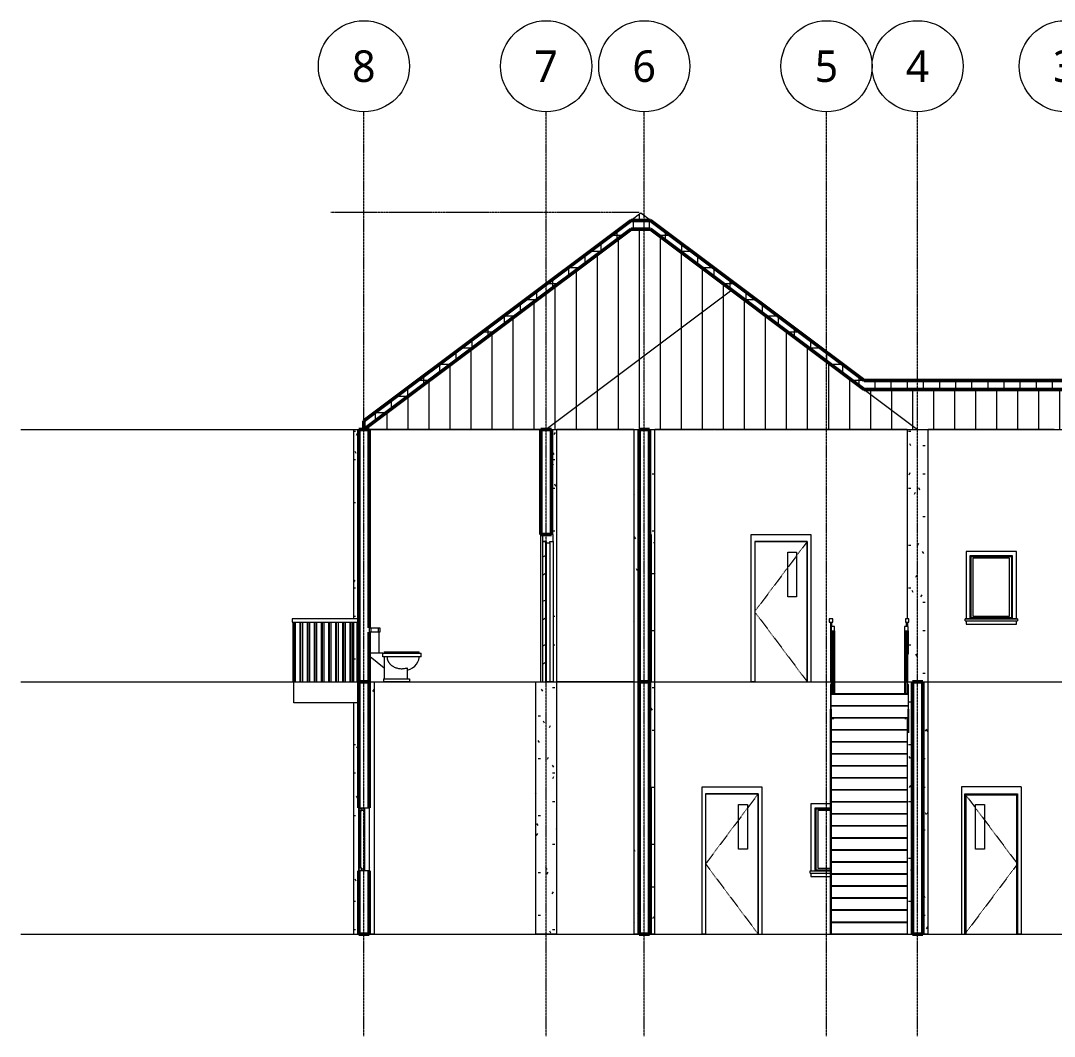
# Model space of a CAD drawing. Header units: millimetres. Extents: x -14528 to 10299, y -1460 to 13034.
# Drawn here: x -14528 to 219, y -1460 to 13034 of the extents above; entities that cross this region are included whole.
import ezdxf

# ---------------------------------------------------------------- set-up
doc = ezdxf.new("R2010")
doc.units = ezdxf.units.MM
for name, pattern in [('Centre', [31.749999999999996, 6.349999999999999, -4.7625, 15.875, -4.7625]), ('Dash 1_5mm', [3, 1.5, -1.5]), ('Dash Dot 4_5mm', [7.5, 4.5, -1.5, 0, -1.5]), ('Grid Line 12_5mm', [21.5, 12.5, -3, 3, -3])]:
    doc.linetypes.add(name, pattern=pattern)
for name, color, linetype, lineweight in [('A-COLS', 52, 'Continuous', 9), ('A-DOOR', 31, 'Continuous', 15), ('A-DOOR-FRAM', 31, 'Continuous', 9), ('A-DOOR-GLAZ', 31, 'Continuous', 35), ('A-FLOR', 192, 'Continuous', 15), ('A-FLOR-HRAL', 11, 'Continuous', 9), ('A-FLOR-LEVL', 51, 'Continuous', 9), ('A-GENM', 13, 'Continuous', 9), ('A-GLAZ', 151, 'Continuous', 15), ('A-ROOF', 132, 'Continuous', 15), ('A-ROOF-PATT', 132, 'Continuous', 15), ('A-WALL', 113, 'Continuous', 15), ('P-SANR-FIXT', 6, 'Continuous', 9), ('S-GRID', 1, 'Continuous', 9), ('S-GRID-IDEN', 1, 'Continuous', 9), ('S-STRS', 31, 'Continuous', 9)]:
    doc.layers.add(name, color=color, linetype=linetype, lineweight=lineweight)
doc.styles.add('Trebuchet MS_1', font='trebuc.ttf', dxfattribs={"height": 449.9999999999994})
pattern_1 = [(0, (-3486.111, 5143.75), (812.8, 203.2), [33.528, -576.072, 33.528, -576.072, -3251.2]), (0, (-3486.111, 5143.75), (812.8, 203.2), [-1219.2, 33.528, -1185.672, 33.528, -576.072, -1422.4]), (0, (-3486.111, 5143.75), (812.8, 203.2), [-3048, 33.528, -372.872, 33.528, -982.472]), (120, (-3181.311, 5245.35), (-582.3763620489977, 602.3054481959919), [33.52799999999999, -576.0719999999999, 33.52799999999999, -3827.271999999999]), (120, (-3181.311, 5245.35), (-582.3763620489977, 602.3054481959919), [-643.1279999999999, -576.0719999999999, 33.52799999999999, -1185.672, -2032]), (120, (-3181.311, 5245.35), (-582.3763620489977, 602.3054481959919), [-2438.4, 33.52799999999999, -576.0719999999999, 33.52799999999999, -1388.872]), (120, (-3181.311, 5245.35), (-582.3763620489977, 602.3054481959919), [-3081.527999999999, -372.8719999999999, 33.52799999999999, -982.4719999999999]), (240, (-3079.711, 5651.75), (-230.4236379510019, -805.5054481959917), [33.528, -576.072, 33.528, -3827.272]), (240, (-3079.711, 5651.75), (-230.4236379510019, -805.5054481959917), [-643.128, -576.072, 33.528, -1185.672, -2032]), (240, (-3079.711, 5651.75), (-230.4236379510019, -805.5054481959917), [-2438.4, 33.528, -576.072, 33.528, -1388.872]), (240, (-3079.711, 5651.75), (-230.4236379510019, -805.5054481959917), [-3081.528, -372.872, 33.528, -982.472])]

# ---------------------------------------------------------------- blocks, each defined once
blk = doc.blocks.new('M_Door-Passage-Single-Vision_Lite - 750 x 2000mm-1696654-Section 4')
at = {"layer": 'A-DOOR-FRAM'}
for p, q in [((-5530.505328124223, 2100), (-5555.505328124218, 2100)), ((-5530.505328124223, 2100), (-5530.505328124223, 0)), ((-5530.505328124223, 0), (-5555.505328124218, 0))]:
    blk.add_line(p, q, dxfattribs=at)
blk = doc.blocks.new('M_Door-Passage-Single-Vision_Lite - 750 x 2000mm-V1-Section 4')
at = {"layer": 'A-DOOR', "lineweight": 9}
for p, q in [((-4005.505328124226, 2000.000000000003), (-4755.505328124226, 2000.000000000003)), ((-4755.505328124226, 2000.000000000003), (-4755.505328124226, -9.745804163685535e-12)), ((-4005.505328124226, -9.745804163685535e-12), (-4005.505328124226, 2000.000000000003)), ((-4284.905328124218, 1212.6), (-4284.905328124218, 1847.599999999999)), ((-4284.905328124218, 1847.599999999999), (-4157.905328124218, 1847.599999999999)), ((-4157.905328124218, 1847.599999999999), (-4157.905328124218, 1212.6)), ((-4157.905328124218, 1212.6), (-4284.905328124218, 1212.6)), ((-4755.505328124226, -9.745804163685535e-12), (-4005.505328124226, -9.745804163685535e-12))]:
    blk.add_line(p, q, dxfattribs=at)
at = {"layer": 'A-DOOR', "linetype": 'Dash 1_5mm', "lineweight": 9}
for p, q in [((-4005.505328124227, 2000.000000000003), (-4755.505328124227, 999.9999999999967)), ((-4755.505328124227, 999.9999999999967), (-4005.505328124227, 0))]:
    blk.add_line(p, q, dxfattribs=at)
at = {"layer": 'A-DOOR-FRAM'}
for p, q in [((-4755.505328124226, 2000.000000000002), (-4755.505328124226, 0)), ((-4755.505328124226, 2000.000000000002), (-4005.505328124227, 2000.000000000002)), ((-4005.505328124227, 2000.000000000002), (-4005.505328124227, 0)), ((-4755.505328124226, 0), (-4805.505328124226, 0)), ((-4005.505328124227, 0), (-3955.505328124227, 0))]:
    blk.add_line(p, q, dxfattribs=at)
blk = doc.blocks.new('M_Window-Fixed - 600 x 900mm-1696655-Section 4')
at = {"layer": 'A-GLAZ', "lineweight": 9}
for p, q in [((-3193.005328124228, 1800.000000000005), (-2972.430222578128, 1800.000000000005)), ((-3193.005328124228, 900.0000000000035), (-3193.005328124228, 1800.000000000006)), ((-3180.305328124228, 912.7000000000033), (-3180.305328124228, 1787.300000000006)), ((-3180.305328124228, 1787.300000000006), (-2972.430222578128, 1787.300000000006)), ((-2972.430222578128, 1761.900000000057), (-3154.905328124161, 1761.900000000057)), ((-3154.905328124161, 1761.900000000056), (-3154.905328124161, 938.100000000007)), ((-2972.43022257813, 900.0000000000034), (-3193.005328124228, 900.0000000000034)), ((-2972.43022257813, 912.7000000000032), (-3180.305328124228, 912.7000000000032)), ((-3154.905328124161, 938.100000000007), (-2972.43022257813, 938.100000000007))]:
    blk.add_line(p, q, dxfattribs=at)
blk = doc.blocks.new('M_Trim-Window-Exterior-Flat - with Sill-1691732-Section 4')
at = {"layer": 'A-GENM'}
for p, q in [((-3253.005328124225, 1860.000000000007), (-3253.005328124225, 900.0000000000063)), ((-2972.430222578128, 1860.000000000007), (-3253.005328124225, 1860.000000000007)), ((-3193.005328124223, 900.0000000000063), (-3193.005328124223, 1800.000000000005)), ((-3193.005328124223, 1800.000000000005), (-2972.430222578126, 1800.000000000005)), ((-3265.705328124223, 897.5419354838787), (-3265.705328124223, 900.0000000000063)), ((-3265.705328124223, 900.0000000000063), (-2972.430222578129, 900.0000000000063)), ((-3265.705328124223, 870.0000000000064), (-3265.705328124223, 897.5419354838787)), ((-2972.430222578129, 897.5419354838787), (-3265.705328124223, 897.5419354838787)), ((-3253.005328124225, 900.0000000000063), (-3193.005328124223, 900.0000000000063)), ((-3265.705328124223, 870.0000000000064), (-2972.430222578129, 870.0000000000064)), ((-3253.005328124225, 870.0000000000058), (-3253.005328124225, 819.567629115287)), ((-3253.005328124225, 819.567629115287), (-2972.43022257813, 819.567629115287))]:
    blk.add_line(p, q, dxfattribs=at)
blk = doc.blocks.new('M_Window-Fixed - 600 x 900mm-V2-Section 4')
at = {"layer": 'A-GLAZ'}
for p, q in [((-9705.505328124227, 900.0000000000032), (-9705.505328124227, 1800.000000000005)), ((-9555.505328124229, 1800.000000000005), (-9555.505328124229, 900.0000000000032))]:
    blk.add_line(p, q, dxfattribs=at)
at = {"layer": 'A-GLAZ', "lineweight": 18}
for p, q in [((-9705.505328124227, 1800.000000000005), (-9555.505328124229, 1800.000000000005)), ((-9705.505328124229, 1800.000000000005), (-9705.505328124229, 1761.900000000004)), ((-9705.505328124229, 1787.300000000005), (-9661.055328124228, 1787.300000000005)), ((-9661.055328124228, 1787.300000000005), (-9661.055328124228, 1761.900000000004)), ((-9616.605328124231, 1768.250000000005), (-9616.605328124231, 1800.000000000004)), ((-9705.505328124229, 1761.900000000004), (-9661.055328124228, 1761.900000000004)), ((-9661.055328124228, 1768.250000000005), (-9616.605328124231, 1768.250000000005)), ((-9705.505328124229, 938.100000000001), (-9705.505328124229, 900.0000000000032)), ((-9661.055328124228, 938.100000000001), (-9705.505328124229, 938.100000000001)), ((-9705.505328124229, 912.7000000000014), (-9661.055328124228, 912.7000000000014)), ((-9555.505328124229, 900.0000000000032), (-9705.505328124227, 900.0000000000032)), ((-9661.055328124228, 912.7000000000014), (-9661.055328124228, 938.100000000001)), ((-9661.055328124228, 931.7500000000008), (-9616.605328124231, 931.7500000000008)), ((-9616.605328124231, 900.0000000000032), (-9616.605328124231, 931.7500000000008))]:
    blk.add_line(p, q, dxfattribs=at)
at = {"layer": 'A-GLAZ', "lineweight": 9}
for p, q in [((-9705.505328124229, 1761.900000000004), (-9705.505328124229, 938.100000000001)), ((-9616.605328124231, 931.7500000000008), (-9616.605328124231, 1768.250000000004))]:
    blk.add_line(p, q, dxfattribs=at)
at = {"layer": 'A-GLAZ', "lineweight": 35}
blk.add_line((-9683.280328124229, 938.100000000001), (-9683.280328124229, 1761.900000000004), dxfattribs=at)
blk = doc.blocks.new('M_Door-Passage-Single-Vision_Lite - 750 x 2000mm-V3-Section 4')
at = {"layer": 'A-DOOR', "lineweight": 9}
h = blk.add_hatch(dxfattribs=at)
h.set_pattern_fill('FP_1', color=256, style=0, pattern_type=2)
h.set_pattern_definition([(216.87, (-3232.111, 5778.75), (1904.997731247339, 1270.003403122406), [317.5, -2857.5]), (206.565, (-2851.111, 5588.25), (-635.0004930786621, -634.9998059171799), [709.952, -709.952]), (198.435, (-2851.111, 5270.75), (-1269.998917862223, -635.0013512409112), [401.61, -1606.437])])
h.paths.add_polyline_path([(-7035.505328124228, 3599.999999999987), (-7035.505328124228, 5600.000000000004), (-7080.505328124228, 5600.000000000004), (-7080.505328124228, 3599.999999999987)])
at = {"layer": 'A-DOOR', "lineweight": 18}
for p, q in [((-7035.505328124223, 5600.000000000004), (-7080.505328124224, 5600.000000000004)), ((-7080.505328124224, 5600.000000000004), (-7080.505328124224, 3599.99999999999)), ((-7035.505328124223, 3599.99999999999), (-7035.505328124223, 5600.000000000004)), ((-7080.505328124224, 3599.99999999999), (-7035.505328124223, 3599.99999999999))]:
    blk.add_line(p, q, dxfattribs=at)
at = {"layer": 'A-DOOR-FRAM', "lineweight": 18}
for p, q in [((-7080.505328124224, 5700), (-7080.505328124224, 5600.000000000003)), ((-6930.505328124223, 5700), (-7080.505328124224, 5700)), ((-6930.505328124223, 5600.000000000003), (-6930.505328124223, 5700)), ((-7080.505328124224, 5600.000000000003), (-7030.742828124223, 5600.000000000003)), ((-7030.742828124223, 5600.000000000003), (-7030.742828124223, 5584.125000000003)), ((-7030.742828124223, 5584.125000000003), (-6979.717828124223, 5584.125000000003)), ((-6979.717828124223, 5584.125000000003), (-6979.717828124223, 5600.000000000003)), ((-6979.717828124223, 5600.000000000003), (-6930.505328124223, 5600.000000000003))]:
    blk.add_line(p, q, dxfattribs=at)
at = {"layer": 'A-DOOR-FRAM'}
for p, q in [((-7030.742828124224, 5584.125000000003), (-7030.742828124224, 3600)), ((-6979.717828124223, 5584.125000000003), (-6979.717828124223, 3600)), ((-6930.505328124224, 5600.000000000003), (-6930.505328124224, 3600)), ((-7030.742828124224, 3600), (-7035.505328124222, 3600)), ((-6979.717828124223, 3600), (-7030.742828124224, 3600)), ((-6930.505328124224, 3600), (-6979.717828124223, 3600))]:
    blk.add_line(p, q, dxfattribs=at)
blk = doc.blocks.new('Railing - 20mm-1718712-Section 4')
at = {"layer": 'A-FLOR-HRAL'}
for p, q in [((-2951.030222578123, 3068.320912579333), (-2951.030222578123, 3079.714285714283)), ((-2931.030222578123, 3068.320912579333), (-2931.030222578123, 3079.714285714283))]:
    blk.add_line(p, q, dxfattribs=at)
blk = doc.blocks.new('Railing - 20mm-1718724-Section 4')
at = {"layer": 'A-FLOR-HRAL'}
for p, q in [((-2951.030222578122, 3428.571428571429), (-2951.030222578122, 4312.166311399814)), ((-2931.030222578122, 4312.166311399814), (-2951.030222578122, 4312.166311399814)), ((-2931.030222578122, 3428.571428571429), (-2931.030222578122, 4312.166311399814))]:
    blk.add_line(p, q, dxfattribs=at)
blk = doc.blocks.new('Railing - Railing-1694290-Section 4')
at = {"layer": 'A-FLOR-HRAL'}
for p, q in [((-2916.030222578121, 4386.558410597125), (-2966.030222578121, 4386.558410597127)), ((-2966.030222578121, 4386.558410597127), (-2966.030222578121, 4327.639007711222)), ((-2966.030222578121, 4327.639007711222), (-2916.030222578121, 4327.639007711224)), ((-2966.030222578121, 4327.639007711222), (-2966.030222578121, 4320.644233477734)), ((-2916.030222578121, 4327.639007711224), (-2916.030222578121, 4386.558410597125)), ((-2916.030222578121, 4327.639007711224), (-2916.030222578123, 3428.571428571429)), ((-2966.030222578123, 3600), (-2966.030222578124, 3428.57142857143))]:
    blk.add_line(p, q, dxfattribs=at)
for name in ['Railing - 20mm-1718724-Section 4', 'Railing - 20mm-1718712-Section 4']:
    blk.add_blockref(name, (0, 0))
blk = doc.blocks.new('Railing - 20mm-V5-Section 4')
at = {"layer": 'A-FLOR-HRAL'}
for p, q in [((-1901.830222578122, 4312.166311399814), (-1890.505328124213, 4312.166311399814)), ((-1901.830222578122, 3428.571428571429), (-1901.830222578122, 4312.166311399814)), ((-1881.830222578122, 3428.571428571429), (-1881.830222578122, 3600.000000000001))]:
    blk.add_line(p, q, dxfattribs=at)
blk = doc.blocks.new('Railing - Railing-1694294-Section 4')
at = {"layer": 'A-FLOR-HRAL'}
for p, q in [((-1866.830222578122, 4386.558410597125), (-1916.830222578122, 4386.558410597127)), ((-1916.830222578122, 4386.558410597127), (-1916.830222578122, 4327.639007711224)), ((-1916.830222578122, 4327.639007711224), (-1866.830222578122, 4327.639007711224)), ((-1916.830222578122, 4327.639007711224), (-1916.830222578125, 3428.571428571429)), ((-1866.830222578122, 4327.639007711224), (-1866.830222578122, 4386.558410597125)), ((-1866.830222578122, 4327.639007711224), (-1866.830222578124, 3992.1728432257))]:
    blk.add_line(p, q, dxfattribs=at)
blk.add_blockref('Railing - 20mm-V5-Section 4', (0, 0))
at = {"extrusion": (0, 0, -1), "zscale": -1}
blk.add_blockref('Railing - 20mm-1718712-Section 4', (4832.860445156264, 0), dxfattribs=at)
blk = doc.blocks.new('Top Rail Type - Top Rail_Internal_-1694300-Section 4')
at = {"layer": 'A-FLOR-HRAL'}
for p, q in [((-2916.030222578121, 4386.558410597125), (-2966.030222578121, 4386.558410597127)), ((-2966.030222578121, 4386.558410597127), (-2966.030222578121, 4327.639007711222)), ((-2966.030222578121, 4327.639007711222), (-2916.030222578121, 4327.639007711224)), ((-2966.030222578121, 4327.639007711222), (-2966.030222578121, 4320.644233477734)), ((-2916.030222578121, 4327.639007711224), (-2916.030222578121, 4386.558410597125)), ((-2916.030222578121, 4327.639007711224), (-2916.030222578123, 3428.571428571429)), ((-2966.030222578123, 3600), (-2966.030222578124, 3428.57142857143))]:
    blk.add_line(p, q, dxfattribs=at)
blk = doc.blocks.new('Top Rail Type - Top Rail_Internal_-1694311-Section 4')
at = {"layer": 'A-FLOR-HRAL'}
for p, q in [((-1866.830222578122, 4386.558410597125), (-1916.830222578122, 4386.558410597127)), ((-1916.830222578122, 4386.558410597127), (-1916.830222578122, 4327.639007711224)), ((-1916.830222578122, 4327.639007711224), (-1866.830222578122, 4327.639007711224)), ((-1916.830222578122, 4327.639007711224), (-1916.830222578125, 3428.571428571429)), ((-1866.830222578122, 4327.639007711224), (-1866.830222578122, 4386.558410597125)), ((-1866.830222578122, 4327.639007711224), (-1866.830222578124, 3992.1728432257))]:
    blk.add_line(p, q, dxfattribs=at)
blk = doc.blocks.new('M_Door-Passage-Single-Vision_Lite - 750 x 2000mm-V6-Section 4')
at = {"layer": 'A-DOOR', "linetype": 'Dash 1_5mm', "lineweight": 9}
for p, q in [((3744.494671875781, 2000.000000000003), (4494.494671875781, 999.9999999999967)), ((4494.494671875781, 999.9999999999967), (3744.494671875782, 0))]:
    blk.add_line(p, q, dxfattribs=at)
at = {"layer": 'A-DOOR', "lineweight": 9}
for p, q in [((3896.894671875773, 1847.599999999999), (4023.894671875773, 1847.599999999999)), ((3896.894671875773, 1212.6), (3896.894671875773, 1847.599999999999)), ((4023.894671875773, 1847.599999999999), (4023.894671875773, 1212.6)), ((4023.894671875773, 1212.6), (3896.894671875773, 1212.6)), ((3760.369671875786, -9.745804163685535e-12), (4478.619671875781, -9.745804163685535e-12))]:
    blk.add_line(p, q, dxfattribs=at)
at = {"layer": 'A-DOOR-FRAM'}
for p, q in [((4544.494671875781, 2100), (3694.494671875781, 2100)), ((3694.494671875781, 2100), (3694.494671875781, 0)), ((4544.494671875781, 2100), (4544.494671875781, 0)), ((3744.494671875781, 2000.000000000002), (4494.494671875781, 2000.000000000002)), ((3744.494671875781, 0), (3744.494671875781, 2000.000000000002)), ((3760.369671875781, 1984.125000000003), (4478.619671875782, 1984.125000000003)), ((3760.369671875781, 0), (3760.369671875781, 1984.125000000002)), ((4478.619671875782, 1984.125000000003), (4478.619671875782, 0)), ((4494.494671875781, 2000.000000000002), (4494.494671875781, 0)), ((3694.494671875781, 0), (3744.494671875781, 0)), ((3744.494671875782, 0), (3760.369671875781, 0)), ((4494.494671875781, 0), (4478.619671875782, 0)), ((4544.494671875781, 0), (4494.494671875781, 0))]:
    blk.add_line(p, q, dxfattribs=at)
blk = doc.blocks.new('M_Window-Fixed - 600 x 900mm-V7-Section 4')
at = {"layer": 'A-GLAZ', "lineweight": 9}
for p, q in [((-980.5053281242127, 5400.000000000005), (-380.5053281242114, 5400.000000000005)), ((-980.5053281242128, 4500.000000000004), (-980.505328124213, 5400.000000000007)), ((-967.8053281242129, 4512.700000000003), (-967.8053281242131, 5387.300000000007)), ((-967.8053281242129, 5387.300000000007), (-393.2053281242112, 5387.300000000007)), ((-418.6053281241168, 5361.900000000057), (-942.4053281241462, 5361.900000000057)), ((-942.4053281241462, 5361.900000000057), (-942.4053281241462, 4538.100000000008)), ((-418.6053281241169, 4538.100000000008), (-418.6053281241169, 5361.900000000057)), ((-393.2053281242112, 5387.300000000007), (-393.2053281242112, 4512.700000000003)), ((-380.5053281242114, 5400.000000000005), (-380.5053281242113, 4500.000000000004)), ((-380.5053281242114, 4500.000000000004), (-980.5053281242128, 4500.000000000004)), ((-393.2053281242111, 4512.700000000003), (-967.8053281242131, 4512.700000000003)), ((-942.4053281241461, 4538.100000000008), (-418.6053281241171, 4538.100000000008))]:
    blk.add_line(p, q, dxfattribs=at)
blk = doc.blocks.new('M_Trim-Window-Exterior-Flat - with Sill-V8-Section 4')
at = {"layer": 'A-GENM'}
for p, q in [((-1040.50532812421, 5460.000000000007), (-1040.50532812421, 4500.000000000006)), ((-320.5053281242113, 5460.000000000007), (-1040.50532812421, 5460.000000000007)), ((-320.5053281242113, 4500.000000000006), (-320.5053281242113, 5460.000000000007)), ((-980.5053281242082, 4500.000000000006), (-980.5053281242081, 5400.000000000005)), ((-980.5053281242081, 5400.000000000005), (-380.5053281242088, 5400.000000000005)), ((-380.5053281242088, 5400.000000000005), (-380.5053281242088, 4500.000000000006)), ((-1053.205328124208, 4497.541935483879), (-1053.205328124208, 4500.000000000006)), ((-1053.205328124208, 4500.000000000006), (-307.8053281242019, 4500.000000000006)), ((-1053.205328124208, 4470.000000000006), (-1053.205328124208, 4497.541935483879)), ((-307.8053281242017, 4497.541935483879), (-1053.205328124208, 4497.541935483879)), ((-1053.205328124208, 4470.000000000006), (-307.8053281242017, 4470.000000000006)), ((-1040.50532812421, 4500.000000000006), (-980.5053281242082, 4500.000000000006)), ((-1040.50532812421, 4470.000000000006), (-1040.50532812421, 4419.567629115288)), ((-380.5053281242088, 4500.000000000006), (-320.5053281242113, 4500.000000000006)), ((-320.5053281242113, 4419.567629115288), (-320.5053281242113, 4470.000000000006)), ((-307.8053281242019, 4500.000000000006), (-307.8053281242017, 4497.541935483879)), ((-307.8053281242017, 4497.541935483879), (-307.8053281242017, 4470.000000000006)), ((-1040.50532812421, 4419.567629115288), (-320.5053281242112, 4419.567629115288))]:
    blk.add_line(p, q, dxfattribs=at)
blk = doc.blocks.new('M_Water Closet - Flush Tank - Private - 6_1 Lpf-V10-Section 4')
at = {"layer": 'P-SANR-FIXT'}
for p, q in [((-9555.505328124202, 4368.349999999965), (-9530.105328124202, 4368.349999999965)), ((-9555.505328124202, 4368.349999999965), (-9555.505328124202, 4307.231249999969)), ((-9530.105328124202, 4307.231249999969), (-9555.505328124202, 4307.231249999969)), ((-9539.630328124216, 4307.231249999969), (-9539.630328124214, 4006.399999999969)), ((-9530.105328124202, 4368.349999999965), (-9428.505328124216, 4368.349999999966)), ((-9530.105328124202, 4368.349999999965), (-9530.105328124202, 4307.231249999969)), ((-9428.505328124216, 4307.231249999969), (-9530.105328124202, 4307.231249999969)), ((-9428.505328124216, 4368.349999999966), (-9403.105328124215, 4368.349999999966)), ((-9428.505328124216, 4368.349999999966), (-9428.505328124216, 4307.231249999969)), ((-9403.105328124215, 4307.231249999969), (-9428.505328124216, 4307.231249999969)), ((-9418.980328124217, 4307.231249999969), (-9418.980328124215, 4006.39999999997)), ((-9403.105328124215, 4368.349999999966), (-9403.105328124215, 4307.231249999969)), ((-9418.980328124215, 4006.39999999997), (-9539.630328124214, 4006.399999999969)), ((-9539.63032812421, 3959.741582661322), (-9539.63032812421, 4006.400000000033)), ((-9360.359641487654, 4006.400000000016), (-9418.980328124215, 4006.39999999997)), ((-9360.359641487654, 3957.18749999997), (-9360.359641487654, 4006.400000000016)), ((-9340.875328124219, 4027.037499999967), (-9340.875328124219, 4006.399999999969)), ((-8843.03532812422, 4006.399999999969), (-8843.03532812422, 4027.037499999969)), ((-8812.55532812422, 3957.18749999997), (-8812.55532812422, 4006.399999999969)), ((-9539.63032812421, 3959.741582661322), (-9339.605328124213, 3798.834374999969)), ((-9339.605328124213, 3957.18749999997), (-9336.659281486618, 3957.18749999997)), ((-9339.605328124213, 3957.18749999997), (-9339.605328124213, 3640.481249999966)), ((-9012.580328124213, 3799.319907332308), (-9012.580328124212, 3640.481249999967)), ((-9352.305328124214, 3640.481249999966), (-8981.624078124212, 3640.481249999968)), ((-9352.305328124214, 3640.481249999966), (-9352.305328124212, 3599.999999999999)), ((-8981.624078124212, 3600), (-9352.305328124212, 3599.999999999999)), ((-8981.624078124212, 3640.481249999968), (-8981.624078124212, 3600))]:
    blk.add_line(p, q, dxfattribs=at)
at = {"layer": 'P-SANR-FIXT', "flags": 128}
for points in [[(-9360.359641487654, 4006.400000000032), (-9339.040097006171, 4006.400000000031), (-9307.440539374733, 4006.400000000031), (-9266.879065894751, 4006.40000000003), (-9219.04241732316, 4006.40000000003), (-9165.91990459689, 4006.400000000029), (-9109.720732017973, 4006.400000000029), (-9052.782158295166, 4006.400000000029), (-8997.47231446782, 4006.400000000029), (-8946.091722557601, 4006.400000000029), (-8900.777611371192, 4006.400000000029), (-8863.415008428923, 4006.40000000003), (-8835.55830685226, 4006.40000000003), (-8818.366652117149, 4006.400000000031), (-8812.555328124214, 4006.400000000031)], [(-9340.875328124213, 4027.03749999997), (-9334.634384024512, 4027.03749999997), (-9316.224498722482, 4027.03749999997), (-9286.568820740153, 4027.03749999997), (-9247.154409602888, 4027.03749999997), (-9199.957668465355, 4027.03749999997), (-9147.345239004617, 4027.03749999997), (-9091.955328124212, 4027.03749999997), (-9036.565417243806, 4027.037499999971), (-8983.952987783068, 4027.037499999971), (-8936.756246645537, 4027.037499999971), (-8897.34183550827, 4027.037499999971), (-8867.686157525943, 4027.037499999971), (-8849.276272223913, 4027.037499999971), (-8843.035328124211, 4027.037499999971)], [(-9339.605328124213, 3957.18749999997), (-9351.249290181391, 3957.18749999997), (-9360.359641487656, 3957.18749999997)], [(-8812.555328124212, 3957.187499999971), (-8818.28870652722, 3957.187499999971), (-8835.252932206902, 3957.187499999971), (-8862.751637934907, 3957.187499999971), (-8899.655893186577, 3957.187499999971), (-8944.450946359222, 3957.187499999971), (-8995.2983459574, 3957.187499999971), (-9050.11141121977, 3957.18749999997), (-9106.640875065159, 3957.18749999997), (-9162.56718256279, 3957.18749999997), (-9215.595658187662, 3957.18749999997), (-9263.550636196836, 3957.18749999997), (-9304.464689195396, 3957.18749999997), (-9336.659281486618, 3957.18749999997)], [(-9012.580328124219, 3764.586457580046), (-8972.00018476072, 3779.130360833448), (-8935.474823669421, 3799.151899279412), (-8904.192278485072, 3823.776977971997), (-8878.995974327307, 3851.976287839743), (-8860.370615746428, 3882.680280357868), (-8848.48952512676, 3914.88147933543), (-8843.306815917877, 3947.699261246904), (-8843.03532812422, 3957.187499999955)]]:
    blk.add_lwpolyline(points, dxfattribs=at)
at = {"layer": 'P-SANR-FIXT'}
blk.add_open_spline([(-9300.990663721755, 3957.18749999997), (-9300.970979162497, 3949.743184394752), (-9300.099187496362, 3938.734149373712), (-9297.224364341748, 3924.318401113815), (-9294.192637785049, 3913.604631765536), (-9290.430961609765, 3903.246953436737), (-9285.826184977497, 3893.106993360365), (-9280.578927907643, 3883.368758355745), (-9274.620893374848, 3874.00521708333), (-9268.047948550175, 3865.04858974596), (-9260.953320294971, 3856.568662199938), (-9253.270199865532, 3848.519702990287), (-9245.206133094978, 3840.973342099705), (-9236.631893662397, 3833.895900292444), (-9224.780574514987, 3825.124046353854), (-9200.94108089634, 3810.385157699998), (-9162.649603735028, 3794.753847668494), (-9112.56713939933, 3785.691053264533), (-9070.187844909773, 3786.482217997418), (-9036.845805512654, 3792.129028561753), (-9020.610060506491, 3796.642331706002), (-9012.580328124213, 3799.319907332308)], degree=3, knots=[-1, -1, -1, -1, -0.9416666666666667, -0.9125, -0.8833333333333333, -0.8541666666666666, -0.825, -0.7958333333333333, -0.7666666666666666, -0.7374999999999999, -0.7083333333333333, -0.6791666666666666, -0.6499999999999999, -0.6208333333333332, -0.5916666666666666, -0.5333333333333333, -0.4, -0.2666666666666667, -0.1333333333333333, -0.06666666666666667, 0, 0, 0, 0], dxfattribs=at)
blk = doc.blocks.new('Railing - 20mm-1708141-Section 4')
at = {"layer": 'A-FLOR-HRAL'}
blk.add_line((-9827.70532812422, 3600), (-9827.70532812422, 4450), dxfattribs=at)
blk = doc.blocks.new('Railing - 20mm-V11-Section 4')
at = {"layer": 'A-FLOR-HRAL'}
for p, q in [((-10629.90532812422, 3600), (-10629.90532812422, 4450)), ((-10609.90532812422, 4450), (-10609.90532812422, 3600)), ((-10629.90532812422, 3600), (-10609.90532812422, 3600))]:
    blk.add_line(p, q, dxfattribs=at)
blk = doc.blocks.new('Railing - 20mm-V12-Section 4')
at = {"layer": 'A-FLOR-HRAL'}
for q in [(-9725.005328124216, 4450), (-9705.50532812422, 3600)]:
    blk.add_line((-9725.005328124216, 3600), q, dxfattribs=at)
blk = doc.blocks.new('Railing - Railing-1714159-Section 4')
for name, p in [('Railing - 20mm-V11-Section 4', (-10.59999999999759, 0)), ('Railing - 20mm-V11-Section 4', (0, 0)), ('Railing - 20mm-1708141-Section 4', (-711.1999999999986, 0)), ('Railing - 20mm-V11-Section 4', (101.6000000000007, 0)), ('Railing - 20mm-1708141-Section 4', (-609.6, 0)), ('Railing - 20mm-V11-Section 4', (203.2000000000014, 0)), ('Railing - 20mm-1708141-Section 4', (-507.9999999999993, 0)), ('Railing - 20mm-V11-Section 4', (304.8000000000022, 0)), ('Railing - 20mm-1708141-Section 4', (-406.3999999999986, 0)), ('Railing - 20mm-V11-Section 4', (406.4000000000007, 0)), ('Railing - 20mm-1708141-Section 4', (-304.8, 0)), ('Railing - 20mm-V11-Section 4', (508.0000000000015, 0)), ('Railing - 20mm-1708141-Section 4', (-203.1999999999993, 0)), ('Railing - 20mm-V11-Section 4', (609.6, 0)), ('Railing - 20mm-1708141-Section 4', (-101.5999999999986, 0)), ('Railing - 20mm-V11-Section 4', (711.2000000000007, 0)), ('Railing - 20mm-1708141-Section 4', (0, 0)), ('Railing - 20mm-V11-Section 4', (812.8000000000014, 0)), ('Railing - 20mm-V12-Section 4', (0, 0))]:
    blk.add_blockref(name, p)
blk = doc.blocks.new('Top Rail Type - Top Rail_Internal_-1714324-Section 4')
at = {"layer": 'A-FLOR-HRAL'}
for p, q in [((-9705.505328124216, 4500), (-10655.50532812421, 4500)), ((-10655.50532812421, 4500), (-10655.50532812421, 4450)), ((-10655.50532812421, 4450), (-9705.505328124216, 4450))]:
    blk.add_line(p, q, dxfattribs=at)
blk = doc.blocks.new('Railing - 20mm-V13-Section 4')
at = {"layer": 'A-FLOR-HRAL'}
for p, q in [((-1890.505328124215, 4386.558410597125), (-1890.505328124215, 4450)), ((-1870.505328124215, 4386.558410597125), (-1870.505328124215, 4450)), ((-1890.505328124215, 3600), (-1890.505328124215, 4315.081934134791)), ((-1870.505328124215, 3600), (-1870.505328124215, 4315.081934134791)), ((-1890.505328124215, 3600), (-1870.505328124215, 3600))]:
    blk.add_line(p, q, dxfattribs=at)
blk = doc.blocks.new('Railing - 20mm-V14-Section 4')
at = {"layer": 'A-FLOR-HRAL'}
for p, q in [((-2976.030222578121, 4450), (-2976.030222578121, 3600)), ((-2956.030222578122, 4386.558410597125), (-2956.030222578122, 4450)), ((-2956.030222578122, 3600), (-2956.030222578122, 4320.644233477734)), ((-2976.030222578121, 3600), (-2956.030222578122, 3600))]:
    blk.add_line(p, q, dxfattribs=at)
blk = doc.blocks.new('Railing - Railing-1718751-Section 4')
at = {"layer": 'A-FLOR-HRAL'}
for p, q in [((-2991.030222578121, 4500), (-2991.030222578121, 4450)), ((-2941.030222578121, 4500), (-2991.030222578121, 4500)), ((-2991.030222578121, 4450), (-2941.030222578121, 4450)), ((-2941.030222578121, 4450), (-2941.030222578121, 4500)), ((-1855.505328124215, 4500), (-1905.505328124215, 4500)), ((-1905.505328124215, 4500), (-1905.505328124215, 4450)), ((-1905.505328124215, 4450), (-1855.505328124215, 4450)), ((-1855.505328124215, 4450), (-1855.505328124215, 4500))]:
    blk.add_line(p, q, dxfattribs=at)
for name in ['Railing - 20mm-V14-Section 4', 'Railing - 20mm-V13-Section 4']:
    blk.add_blockref(name, (0, 0))
blk = doc.blocks.new('Top Rail Type - Top Rail_Internal_-1718892-Section 4')
at = {"layer": 'A-FLOR-HRAL'}
for p, q in [((-2991.030222578121, 4500), (-2991.030222578121, 4450)), ((-2941.030222578121, 4500), (-2991.030222578121, 4500)), ((-2991.030222578121, 4450), (-2941.030222578121, 4450)), ((-2941.030222578121, 4450), (-2941.030222578121, 4500)), ((-1855.505328124215, 4500), (-1905.505328124215, 4500)), ((-1905.505328124215, 4500), (-1905.505328124215, 4450)), ((-1905.505328124215, 4450), (-1855.505328124215, 4450)), ((-1855.505328124215, 4450), (-1855.505328124215, 4500))]:
    blk.add_line(p, q, dxfattribs=at)
blk = doc.blocks.new('Grid - M_Grid Head - Circle-50561-Section 4')
at = {"layer": 'S-GRID-IDEN'}
blk.add_circle((5369.494671875784, 12384.02118879167), 650.0000000000002, dxfattribs=at)

msp = doc.modelspace()

# ---------------------------------------------------------------- hatches: boundary and pattern name
at = {"layer": 'A-COLS'}
h = msp.add_hatch(dxfattribs=at)
h.set_pattern_fill('FP_2', color=256, style=0, pattern_type=2)
h.set_pattern_definition(pattern_1)
h.paths.add_polyline_path([(-9780.505328124229, -6.497202775790357e-12), (-9705.505328124233, -6.497202775790357e-12), (-9705.505328124229, 3299.999999999999), (-9780.505328124229, 3299.999999999999), (-9780.505328124229, 1962.177170371187)])
h.paths.add_polyline_path([(-9780.505328124229, 3599.999999999998), (-9725.005328124224, 3599.999999999998), (-9725.005328124224, 4450), (-9780.505328124229, 4450), (-9780.505328124229, 4348.356792592799)])
h.paths.add_polyline_path([(-9780.505328124229, 4499.999999999999), (-9705.505328124229, 4500.000000000004), (-9705.505328124229, 7200.000000000003), (-9780.505328124229, 7200.000000000003), (-9780.505328124229, 5143.750000000004)])
h = msp.add_hatch(dxfattribs=at)
h.set_pattern_fill('FP_2', color=256, style=0, pattern_type=2)
h.set_pattern_definition(pattern_1)
h.paths.add_polyline_path([(-6880.505328124226, -6.497202775790357e-12), (-6880.505328124226, 7200.000000000003), (-6955.505328124224, 7200.000000000003), (-6955.505328124224, 5700.000000000002), (-6930.505328124228, 5700), (-6930.505328124228, 3599.999999999998), (-7180.505328124226, 3599.999999999998), (-7180.505328124226, -6.497202775790357e-12)])
h = msp.add_hatch(dxfattribs=at)
h.set_pattern_fill('FP_2', color=256, style=0, pattern_type=2)
h.set_pattern_definition(pattern_1)
h.paths.add_polyline_path([(-5705.505328124224, -6.497202775790357e-12), (-5705.505328124224, 7200.000000000003), (-5780.505328124223, 7200.000000000003), (-5780.505328124223, -6.497202775790357e-12)])
h = msp.add_hatch(dxfattribs=at)
h.set_pattern_fill('FP_2', color=256, style=0, pattern_type=2)
h.set_pattern_definition(pattern_1)
h.paths.add_polyline_path([(-5530.505328124224, -6.497202775790357e-12), (-5480.505328124221, -6.497202775790357e-12), (-5480.505328124221, 7200.000000000003), (-5555.505328124222, 7200.000000000003), (-5555.505328124224, 5700), (-5530.505328124224, 5700), (-5530.505328124224, 3599.999999999998), (-5555.505328124224, 3599.999999999998), (-5555.505328124224, 2099.999999999997), (-5530.505328124224, 2099.999999999997), (-5530.505328124224, 371.3907555567789)])
h = msp.add_hatch(dxfattribs=at)
h.set_pattern_fill('FP_2', color=256, style=0, pattern_type=2)
h.set_pattern_definition(pattern_1)
h.paths.add_polyline_path([(-1805.505328124214, -6.497202775790357e-12), (-1805.505328124214, 3599.999999999998), (-1655.505328124213, 3599.999999999998), (-1655.505328124213, -6.497202775790357e-12), (-1580.505328124215, -6.497202775790357e-12), (-1580.505328124215, 7200.000000000003), (-1880.505328124214, 7200.000000000003), (-1880.505328124214, 4499.999999999999), (-1855.505328124215, 4499.999999999999), (-1855.505328124215, 4450), (-1870.505328124212, 4450), (-1870.505328124212, 4386.558410597126), (-1866.830222578122, 4386.558410597126), (-1866.830222578131, 3992.172843225698), (-1870.505328124212, 3992.172843225698), (-1870.505328124212, 3599.999999999998), (-1880.505328124214, 3599.999999999998), (-1880.505328124214, 3428.571428571427), (-1866.43022257812, 3428.571428571427), (-1866.430222578122, 3560.249399092328), (-1860.430222578119, 3560.249399092328), (-1860.430222578128, 2871.2668172914), (-1866.430222578122, 2871.2668172914), (-1866.430222578122, 3079.714285714283), (-1880.505328124214, 3079.714285714283), (-1880.505328124214, -6.497202775790357e-12)])
h = msp.add_hatch(dxfattribs=at)
h.set_pattern_fill('FP_2', color=256, style=0, pattern_type=2)
h.set_pattern_definition(pattern_1)
h.paths.add_polyline_path([(-9480.505328124227, -6.497202775790357e-12), (-9480.505328124227, 3599.999999999998), (-9555.50532812423, 3599.999999999998), (-9555.50532812423, -6.497202775790357e-12)])
at = {"layer": 'A-ROOF-PATT', "lineweight": 9}
h = msp.add_hatch(dxfattribs=at)
h.set_pattern_fill('FP_3', color=256, style=0, pattern_type=2)
h.set_pattern_definition([(0, (-3486.111, 5143.75), (0, 230), []), (90, (-3486.111, 5143.75), (-230, 1.408343819019456e-14), [])])
h.paths.add_polyline_path([(-9630.505328124224, 7200.000000000003), (-5818.648966986409, 10058.89227085337), (-5542.361689262021, 10058.89227085336), (-2493.648966986404, 7772.357729146649), (4681.351033013604, 7772.35772914665), (5444.494671875795, 7200.000000000003), (5444.494671875795, 7325.000000000003), (4681.351033013604, 7897.357729146649), (-2493.648966986406, 7897.357729146649), (-5542.361689262025, 10183.89227085337), (-5818.648966986404, 10183.89227085337), (-9630.505328124224, 7325.000000000003)])
h = msp.add_hatch(dxfattribs=at)
h.set_pattern_fill('FP_5', color=256, style=0, pattern_type=2)
h.set_pattern_definition([(90, (0, 11994.77), (-300, 1.83697019872103e-14), [])])
h.paths.add_polyline_path([(-5680.505328124214, 10287.50000000001), (-5818.648966986404, 10183.89227085337), (-5542.361689262025, 10183.89227085337)])
h = msp.add_hatch(dxfattribs=at)
h.set_pattern_fill('FP_7', color=256, style=0, pattern_type=2)
h.set_pattern_definition([(90, (0, 6901.23), (-300, 1.83697019872103e-14), [])])
h.paths.add_polyline_path([(-7240.950783033067, 7200.000000000003), (-7030.505328124232, 7200.000000000003), (-4380.505328124218, 9187.50000000001), (-5542.361689262027, 10058.89227085337), (-5818.64896698641, 10058.89227085337), (-9630.50532812423, 7200.000000000003), (-8030.505328124234, 7200.000000000003)])
h = msp.add_hatch(dxfattribs=at)
h.set_pattern_fill('FP_6', color=256, style=0, pattern_type=2)
h.set_pattern_definition([(90, (0, 8341.23), (-300, 1.83697019872103e-14), [])])
h.paths.add_polyline_path([(-7030.505328124237, 7200.000000000003), (-1730.505328124224, 7200.000000000003), (-4380.505328124221, 9187.500000000011), (-6955.505328124236, 7256.250000000003)])
h = msp.add_hatch(dxfattribs=at)
h.set_pattern_fill('FP_4', color=256, style=0, pattern_type=2)
h.set_pattern_definition([(90, (0, 4681.23), (-300, 1.83697019872103e-14), [])])
h.paths.add_polyline_path([(-980.5053281242092, 7200.000000000003), (5444.494671875796, 7200.000000000003), (4681.351033013604, 7772.35772914665), (-2493.648966986404, 7772.357729146649), (-1730.505328124214, 7200.000000000003), (-1580.505328124216, 7200.000000000003)])

# ---------------------------------------------------------------- linework, layer by layer
at = {"layer": 'A-COLS'}
for p, q in [((-9780.50532812422, 7200.000000000001), (-9705.50532812422, 7200.000000000001)), ((-9780.50532812422, 7200.000000000001), (-9780.50532812422, 4500)), ((-6955.505328124219, 7200.000000000001), (-6880.505328124223, 7200.000000000001)), ((-6880.505328124223, 0), (-6880.505328124223, 7200.000000000001)), ((-5780.50532812422, 7200.000000000001), (-5705.50532812422, 7200.000000000001)), ((-5780.50532812422, 7200.000000000001), (-5780.50532812422, 0)), ((-5555.505328124219, 7200.000000000001), (-5480.50532812422, 7200.000000000001)), ((-5480.50532812422, 0), (-5480.50532812422, 7200.000000000001)), ((-1880.505328124216, 7200.000000000001), (-1580.505328124216, 7200.000000000001)), ((-1880.505328124216, 7200.000000000001), (-1880.505328124216, 4500)), ((-1580.505328124216, 0), (-1580.505328124216, 7200.000000000001)), ((-9780.50532812422, 4450), (-9780.50532812422, 3600)), ((-9480.50532812422, 0), (-9480.50532812422, 3600)), ((-7180.505328124223, 3600), (-7180.505328124223, 0)), ((-1880.505328124216, 3600), (-1880.505328124216, 3428.571428571429)), ((-9780.50532812422, 3300), (-9780.50532812422, 0)), ((-1880.505328124216, 3079.714285714284), (-1880.505328124216, 0)), ((-9780.50532812422, 0), (-9705.505328124224, 0)), ((-9480.50532812422, 0), (-9555.505328124224, 0)), ((-6880.505328124223, 0), (-7180.505328124223, 0)), ((-5705.505328124221, 0), (-5780.50532812422, 0)), ((-5480.50532812422, 0), (-5530.505328124222, 0)), ((-1880.505328124216, 0), (-1805.505328124214, 0)), ((-1580.505328124216, 0), (-1655.505328124214, 0))]:
    msp.add_line(p, q, dxfattribs=at)
at = {"layer": 'A-FLOR'}
for p, q in [((-10630.50532812422, 3300), (-10630.50532812422, 3600)), ((-10609.90532812422, 3600), (-10528.30532812422, 3600)), ((-10508.30532812422, 3600), (-10426.70532812421, 3600)), ((-10406.70532812422, 3600), (-10325.10532812421, 3600)), ((-10305.10532812422, 3600), (-10223.50532812422, 3600)), ((-10203.50532812422, 3600), (-10121.90532812422, 3600)), ((-10101.90532812422, 3600), (-10020.30532812422, 3600)), ((-10000.30532812422, 3600), (-9918.705328124217, 3600)), ((-9898.705328124219, 3600), (-9817.105328124218, 3600)), ((-9797.105328124218, 3600), (-9725.00532812422, 3600)), ((-9705.50532812422, 3300), (-10630.50532812422, 3300))]:
    msp.add_line(p, q, dxfattribs=at)
at = {"layer": 'A-FLOR-LEVL', "linetype": 'Dash Dot 4_5mm'}
msp.add_line((-10103.03593959123, 10300.00000000018), (-5705.50532812412, 10300.00000000018), dxfattribs=at)
at = {"layer": 'A-FLOR-LEVL', "linetype": 'Centre'}
for p, q in [((-14527.69691366305, 7199.999999999959), (9498.565183633556, 7199.999999999959)), ((-14527.69691366305, 3599.99999999996), (9498.565183633556, 3599.99999999996)), ((-14527.69691366305, 0), (9498.565183633556, 0))]:
    msp.add_line(p, q, dxfattribs=at)
at = {"layer": 'A-ROOF', "lineweight": 50}
for p, q in [((-5818.6489669864, 10183.89227085336), (-9630.505328124214, 7325)), ((-5542.361689262021, 10183.89227085336), (-5818.6489669864, 10183.89227085336)), ((-2493.648966986405, 7897.357729146646), (-5542.361689262021, 10183.89227085336)), ((-9630.505328124214, 7200.000000000001), (-5818.648966986404, 10058.89227085336)), ((-5818.648966986404, 10058.89227085336), (-5542.361689262017, 10058.89227085336)), ((-5542.361689262017, 10058.89227085336), (-2493.648966986404, 7772.357729146645)), ((4681.351033013591, 7897.357729146646), (-2493.648966986405, 7897.357729146646)), ((-2493.648966986404, 7772.357729146645), (4681.351033013593, 7772.357729146646)), ((-9630.505328124214, 7325), (-9630.505328124214, 7200.000000000001))]:
    msp.add_line(p, q, dxfattribs=at)
at = {"layer": 'A-ROOF'}
for p, q in [((-5680.505328124209, 10287.50000000001), (-5818.6489669864, 10183.89227085336)), ((-5542.361689262021, 10183.89227085336), (-5680.50532812421, 10287.50000000001)), ((-4380.505328124215, 9187.500000000004), (-7030.505328124226, 7200.000000000001)), ((-2493.648966986404, 7772.357729146645), (-1730.505328124214, 7200.000000000001))]:
    msp.add_line(p, q, dxfattribs=at)
at = {"layer": 'A-WALL', "lineweight": 50}
for p, q in [((-9555.505328124214, 7200.000000000001), (-9705.505328124216, 7200.000000000001)), ((-9705.505328124216, 7200.000000000001), (-9705.505328124218, 1800.000000000005)), ((-9555.505328124214, 4368.349999999967), (-9555.505328124214, 7200.000000000001)), ((-6955.505328124218, 7200.000000000001), (-7105.505328124219, 7200.000000000001)), ((-7105.505328124219, 7200.000000000001), (-7105.505328124219, 5700)), ((-6955.505328124218, 5700), (-6955.505328124218, 7200.000000000001)), ((-5705.505328124215, 7200.000000000001), (-5705.505328124216, 0)), ((-5555.505328124214, 7200.000000000001), (-5705.505328124215, 7200.000000000001)), ((-5555.505328124216, 0), (-5555.505328124214, 7200.000000000001)), ((-7105.505328124219, 5700), (-6955.505328124218, 5700)), ((-9555.505328124218, 1800.000000000005), (-9555.505328124214, 4307.231249999968)), ((-9555.505328124218, 3600), (-9705.505328124218, 3600)), ((-5555.505328124216, 3600), (-5705.505328124216, 3600)), ((-1805.505328124213, 3600), (-1805.505328124213, 0)), ((-1655.505328124213, 3600), (-1805.505328124213, 3600)), ((-1655.505328124213, 0), (-1655.505328124213, 3600)), ((-9705.505328124218, 900.0000000000044), (-9705.505328124218, 0)), ((-9555.505328124218, 0), (-9555.505328124218, 900.0000000000044)), ((-9705.505328124218, 0), (-9555.505328124218, 0)), ((-5705.505328124216, 0), (-5555.505328124216, 0)), ((-1805.505328124213, 0), (-1655.505328124213, 0))]:
    msp.add_line(p, q, dxfattribs=at)
at = {"layer": 'A-WALL'}
for p, q in [((-7105.50532812422, 7200.000000000001), (-9555.505328124218, 7200.000000000001)), ((-5780.50532812422, 7200.000000000001), (-6880.505328124223, 7200.000000000001)), ((-1880.505328124223, 7200.000000000001), (-5480.505328124218, 7200.000000000001)), ((219.4946718757849, 7200.000000000001), (-1580.505328124216, 7200.000000000001)), ((-7105.505328124219, 3600), (-7105.505328124219, 5700)), ((-4105.505328124219, 3600), (-4105.505328124219, 5700)), ((-4105.505328124219, 5700), (-3255.505328124219, 5700)), ((-3255.505328124219, 5700), (-3255.505328124219, 3600)), ((-9555.505328124216, 3600), (-9352.305328124212, 3600)), ((-8981.624078124212, 3600), (-7080.505328124224, 3600)), ((-5780.50532812422, 3600), (-6880.505328124223, 3600)), ((-5480.505328124218, 3600), (-4105.50532812422, 3600)), ((-3255.505328124218, 3600), (-2976.03022257814, 3600)), ((-2916.030222578123, 3600), (-1916.830222578125, 3600)), ((-1580.505328124217, 3600), (219.4946718757849, 3600)), ((-4805.505328124226, 0), (-4805.505328124226, 2100)), ((-4805.505328124227, 2100), (-3955.505328124227, 2100)), ((-3955.505328124227, 2100), (-3955.505328124227, 0)), ((-9480.50532812422, 0), (-7180.505328124223, 0)), ((-6880.505328124223, 0), (-5780.50532812422, 0)), ((-5480.505328124218, 0), (-4805.505328124226, 0)), ((-3955.505328124227, 0), (-2972.430222578131, 0)), ((-1580.505328124215, 0), (-1105.505328124218, 0)), ((-255.5053281242165, 0), (219.4946718757849, 0))]:
    msp.add_line(p, q, dxfattribs=at)
at = {"layer": 'S-GRID', "linetype": 'Grid Line 12_5mm'}
for p, q in [((-9630.505328124322, -1459.959157838478), (-9630.505328124322, 11734.02118879168)), ((-7030.505328124324, -1459.959157838478), (-7030.505328124324, 11734.02118879168)), ((-5630.50532812422, -1459.959157838478), (-5630.50532812422, 11734.02118879168)), ((-3030.505328124219, -1459.959157838478), (-3030.505328124219, 11734.02118879168)), ((-1730.505328124217, -1459.959157838478), (-1730.505328124217, 11734.02118879168))]:
    msp.add_line(p, q, dxfattribs=at)
at = {"layer": 'S-STRS', "lineweight": 18}
for p, q in [((-2966.430222578122, 3560.24939909233), (-2972.430222578122, 3560.24939909233)), ((-2972.430222578122, 3560.24939909233), (-2972.430222578122, 3206.732981776925)), ((-2966.430222578122, 3206.732981776924), (-2966.430222578122, 3560.24939909233)), ((-1860.430222578123, 3560.24939909233), (-1866.430222578123, 3560.249399092331)), ((-1866.430222578123, 3560.249399092331), (-1866.430222578123, 3206.732981776925)), ((-1860.430222578123, 3206.732981776925), (-1860.430222578123, 3560.24939909233)), ((-1866.430222578123, 3428.571428571429), (-2966.430222578122, 3428.571428571429)), ((-2966.430222578122, 3428.571428571429), (-2966.430222578122, 3422.571428571429)), ((-2966.430222578122, 3422.571428571429), (-1866.430222578123, 3422.571428571428)), ((-1866.430222578123, 3422.571428571428), (-1866.430222578123, 3428.571428571429)), ((-2972.430222578122, 3206.732981776925), (-2966.430222578122, 3206.732981776924)), ((-1866.430222578123, 3206.732981776925), (-1860.430222578123, 3206.732981776925))]:
    msp.add_line(p, q, dxfattribs=at)
at = {"layer": 'S-STRS'}
for p, q in [((-2966.430222578122, 3257.142857142857), (-1866.430222578123, 3257.142857142857)), ((-1866.430222578122, 3257.142857142857), (-2966.430222578122, 3257.142857142857)), ((-1866.430222578121, 3251.142857142857), (-2966.430222578121, 3251.142857142857)), ((-2972.430222578131, 8.459899447643693e-14), (-2972.430222578122, 3206.732981776925)), ((-2966.430222578122, 3206.732981776924), (-2966.430222578131, 0)), ((-1866.430222578124, 2871.266817291402), (-1866.430222578123, 3206.732981776925)), ((-1860.430222578123, 3206.732981776925), (-1860.430222578124, 2871.266817291402)), ((-2966.430222578123, 3085.714285714286), (-1866.430222578123, 3085.714285714286)), ((-1866.430222578122, 3085.714285714286), (-2966.430222578122, 3085.714285714286)), ((-1866.430222578122, 3079.714285714286), (-2966.430222578122, 3079.714285714286)), ((-2966.430222578123, 2914.285714285715), (-1880.505328124217, 2914.285714285715)), ((-1880.505328124216, 2914.285714285715), (-2966.430222578123, 2914.285714285715)), ((-1880.505328124216, 2908.285714285714), (-2966.430222578123, 2908.285714285714)), ((-2966.430222578124, 2742.857142857143), (-1880.505328124215, 2742.857142857143)), ((-1880.505328124217, 2742.857142857143), (-2966.430222578123, 2742.857142857143)), ((-1880.505328124216, 2736.857142857143), (-2966.430222578123, 2736.857142857143)), ((-2966.430222578124, 2571.428571428572), (-1880.505328124216, 2571.428571428572)), ((-1880.505328124215, 2571.428571428572), (-2966.430222578124, 2571.428571428572)), ((-1880.505328124217, 2565.428571428572), (-2966.430222578123, 2565.428571428572)), ((-2966.430222578125, 2400), (-1880.505328124216, 2400)), ((-1880.505328124215, 2400), (-2966.430222578124, 2400)), ((-1880.505328124215, 2394), (-2966.430222578124, 2394)), ((-2966.430222578126, 2228.571428571429), (-1880.505328124217, 2228.571428571429)), ((-1880.505328124216, 2228.571428571429), (-2966.430222578124, 2228.571428571429)), ((-1880.505328124216, 2222.571428571429), (-2966.430222578124, 2222.571428571429)), ((-2966.430222578126, 2057.142857142857), (-1880.505328124217, 2057.142857142857)), ((-1880.505328124216, 2057.142857142857), (-2966.430222578126, 2057.142857142857)), ((-1880.505328124216, 2051.142857142857), (-2966.430222578125, 2051.142857142857)), ((-2966.430222578127, 1885.714285714286), (-1880.505328124215, 1885.714285714286)), ((-1880.505328124217, 1885.714285714286), (-2966.430222578126, 1885.714285714286)), ((-1880.505328124216, 1879.714285714286), (-2966.430222578126, 1879.714285714286)), ((-2966.430222578127, 1714.285714285714), (-1880.505328124216, 1714.285714285714)), ((-1880.505328124215, 1714.285714285714), (-2966.430222578126, 1714.285714285714)), ((-1880.505328124215, 1708.285714285714), (-2966.430222578126, 1708.285714285714)), ((-2966.430222578127, 1542.857142857143), (-1880.505328124216, 1542.857142857143)), ((-1880.505328124216, 1542.857142857143), (-2966.430222578127, 1542.857142857143)), ((-1880.505328124216, 1536.857142857143), (-2966.430222578127, 1536.857142857143)), ((-2966.430222578128, 1371.428571428572), (-1880.505328124216, 1371.428571428572)), ((-1880.505328124216, 1371.428571428572), (-2966.430222578128, 1371.428571428572)), ((-1880.505328124216, 1365.428571428572), (-2966.430222578127, 1365.428571428572)), ((-2966.430222578128, 1200), (-1880.505328124215, 1200)), ((-1880.505328124216, 1200), (-2966.430222578128, 1200)), ((-1880.505328124215, 1194), (-2966.430222578128, 1194)), ((-2966.430222578129, 1028.571428571429), (-1880.505328124215, 1028.571428571429)), ((-1880.505328124215, 1028.571428571429), (-2966.430222578129, 1028.571428571429)), ((-1880.505328124215, 1022.571428571429), (-2966.430222578128, 1022.571428571429)), ((-2966.430222578128, 857.1428571428572), (-1880.505328124216, 857.1428571428572)), ((-1880.505328124216, 857.1428571428572), (-2966.430222578129, 857.1428571428572)), ((-1880.505328124215, 851.1428571428572), (-2966.430222578128, 851.1428571428572)), ((-2966.430222578129, 685.7142857142858), (-1880.505328124216, 685.7142857142858)), ((-1880.505328124216, 685.7142857142858), (-2966.430222578129, 685.7142857142858)), ((-1880.505328124216, 679.7142857142858), (-2966.430222578129, 679.7142857142858)), ((-2966.43022257813, 514.2857142857143), (-1880.505328124216, 514.2857142857143)), ((-1880.505328124217, 514.2857142857143), (-2966.43022257813, 514.2857142857143)), ((-1880.505328124216, 508.2857142857143), (-2966.43022257813, 508.2857142857143)), ((-2966.43022257813, 342.8571428571429), (-1880.505328124217, 342.8571428571429)), ((-1880.505328124215, 342.8571428571429), (-2966.43022257813, 342.8571428571429)), ((-1880.505328124217, 336.8571428571429), (-2966.43022257813, 336.8571428571429)), ((-1880.505328124215, 171.4285714285714), (-2966.43022257813, 171.4285714285714)), ((-1880.505328124216, 171.4285714285714), (-2966.430222578131, 171.4285714285714)), ((-2966.43022257813, 165.4285714285714), (-1880.505328124216, 165.4285714285714)), ((-2966.430222578131, 0), (-2972.430222578131, 0)), ((-1880.505328124222, 0), (-2966.430222578131, 0))]:
    msp.add_line(p, q, dxfattribs=at)

# ---------------------------------------------------------------- block references
at = {"layer": 'A-DOOR', "linetype": 'Dash 1_5mm', "lineweight": 9}
for name, p in [('M_Door-Passage-Single-Vision_Lite - 750 x 2000mm-V1-Section 4', (700.0000000000083, 3600)), ('M_Door-Passage-Single-Vision_Lite - 750 x 2000mm-V6-Section 4', (-4799.999999999999, 0)), ('M_Door-Passage-Single-Vision_Lite - 750 x 2000mm-V1-Section 4', (0, 0))]:
    msp.add_blockref(name, p, dxfattribs=at)
at = {"layer": 'A-DOOR-FRAM'}
msp.add_blockref('M_Door-Passage-Single-Vision_Lite - 750 x 2000mm-V3-Section 4', (0, 0), dxfattribs=at)
at = {"layer": 'A-DOOR-GLAZ'}
for p in [(0, 3600), (0, 0)]:
    msp.add_blockref('M_Door-Passage-Single-Vision_Lite - 750 x 2000mm-1696654-Section 4', p, dxfattribs=at)
at = {"layer": 'A-FLOR-HRAL'}
for name in ['Top Rail Type - Top Rail_Internal_-1714324-Section 4', 'Railing - Railing-1714159-Section 4', 'Railing - Railing-1718751-Section 4', 'Top Rail Type - Top Rail_Internal_-1718892-Section 4', 'Railing - Railing-1694290-Section 4', 'Top Rail Type - Top Rail_Internal_-1694300-Section 4', 'Railing - Railing-1694294-Section 4', 'Top Rail Type - Top Rail_Internal_-1694311-Section 4']:
    msp.add_blockref(name, (0, 0), dxfattribs=at)
at = {"layer": 'A-GENM'}
for name in ['M_Trim-Window-Exterior-Flat - with Sill-V8-Section 4', 'M_Trim-Window-Exterior-Flat - with Sill-1691732-Section 4']:
    msp.add_blockref(name, (0, 0), dxfattribs=at)
at = {"layer": 'A-GLAZ', "lineweight": 9}
for name in ['M_Window-Fixed - 600 x 900mm-V7-Section 4', 'M_Window-Fixed - 600 x 900mm-1696655-Section 4']:
    msp.add_blockref(name, (0, 0), dxfattribs=at)
at = {"layer": 'A-GLAZ'}
msp.add_blockref('M_Window-Fixed - 600 x 900mm-V2-Section 4', (0, 0), dxfattribs=at)
at = {"layer": 'P-SANR-FIXT'}
msp.add_blockref('M_Water Closet - Flush Tank - Private - 6_1 Lpf-V10-Section 4', (0, 0), dxfattribs=at)
at = {"layer": 'S-GRID-IDEN'}
for p in [(-15000.0000000001, 0), (-12400.00000000011, 0), (-11000, 0), (-8400.000000000004, 0), (-7100.000000000003, 0), (-5000.000000000005, 0)]:
    msp.add_blockref('Grid - M_Grid Head - Circle-50561-Section 4', p, dxfattribs=at)

# ---------------------------------------------------------------- next in the draw order: texts
at = {"layer": 'S-GRID-IDEN', "char_height": 449.9999999999994, "width": 400.8437499999995, "attachment_point": 1, "style": 'Trebuchet MS_1', "bg_fill": 3, "box_fill_scale": 1.25, "bg_fill_color": 256, "bg_fill_true_color": 13158600, "bg_fill_transparency": 0}
for s, insert in [('8', (-9799.62739764127, 12609.78542088409)), ('7', (-7199.627397641273, 12609.78542088409)), ('6', (-5799.627397641169, 12609.78542088409)), ('5', (-3199.627397641172, 12609.78542088409)), ('4', (-1899.62739764117, 12609.78542088409)), ('3', (200.3726023588269, 12609.78542088409))]:
    msp.add_mtext(s, dxfattribs=dict(at, insert=insert))

doc.saveas('drawing.dxf')
